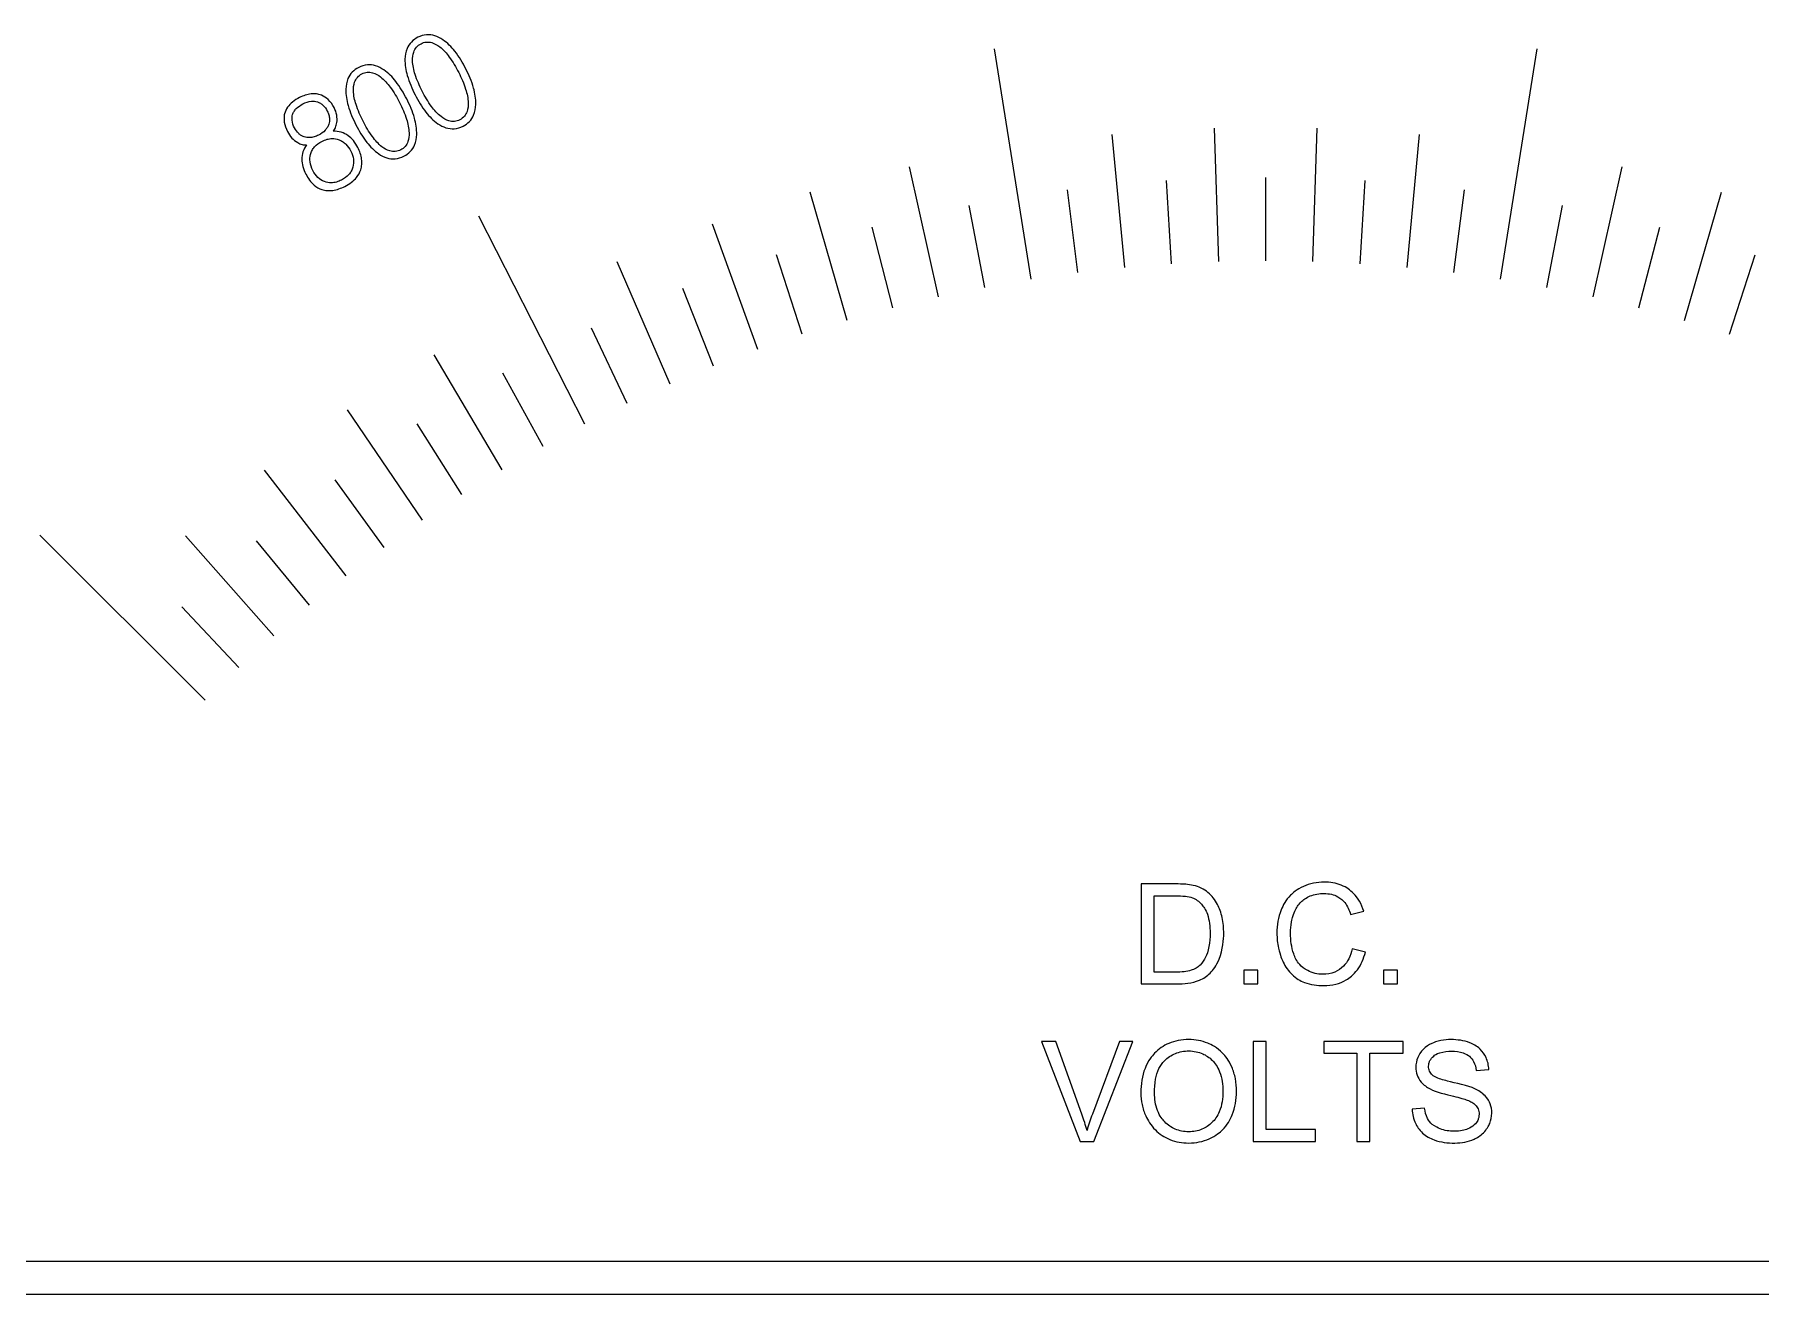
# Model space of a CAD drawing. Extents: x 109308 to 114204, y 60901 to 64142.
# Drawn here: x 112164.2 to 112216, y 62865.4 to 62903.2 of the extents above; entities that cross this region are included whole.
import ezdxf

# ---------------------------------------------------------------- set-up
doc = ezdxf.new("R2010")
doc.units = 0
doc.header["$LTSCALE"] = 10
doc.header["$MEASUREMENT"] = 0
doc.layers.get('0').update_dxf_attribs({"linetype": 'CONTINUOUS'})
doc.layers.add('가시적인_것_ISO_', color=3, linetype='CONTINUOUS')

# ---------------------------------------------------------------- blocks, each defined once
blk = doc.blocks.new('44Q1XC')
at = {"layer": '가시적인_것_ISO_'}
for p, q in [((17215.891, 5809.037), (17214.796, 5815.951)), ((17229.97, 5809.037), (17231.066, 5815.951)), ((17218.696, 5809.392), (17218.32, 5813.374)), ((17221.517, 5809.569), (17221.392, 5813.567)), ((17224.344, 5809.569), (17224.47, 5813.567)), ((17227.166, 5809.392), (17227.542, 5813.374)), ((17213.114, 5808.508), (17212.242, 5812.411)), ((17232.747, 5808.508), (17233.62, 5812.411)), ((17210.376, 5807.804), (17209.26, 5811.646)), ((17217.291, 5809.236), (17216.978, 5811.717)), ((17220.105, 5809.502), (17219.948, 5811.998)), ((17222.931, 5809.591), (17222.931, 5812.091)), ((17225.756, 5809.502), (17225.913, 5811.998)), ((17228.571, 5809.236), (17228.884, 5811.717)), ((17235.486, 5807.804), (17236.601, 5811.646)), ((17214.499, 5808.794), (17214.03, 5811.25)), ((17231.363, 5808.794), (17231.832, 5811.25)), ((17202.501, 5804.687), (17199.323, 5810.924)), ((17207.688, 5806.931), (17206.333, 5810.694)), ((17211.74, 5808.178), (17211.118, 5810.599)), ((17234.122, 5808.178), (17234.744, 5810.599)), ((17205.059, 5805.89), (17203.471, 5809.561)), ((17209.025, 5807.389), (17208.253, 5809.766)), ((17236.837, 5807.389), (17237.609, 5809.766)), ((17206.365, 5806.431), (17205.445, 5808.756)), ((17203.771, 5805.308), (17202.706, 5807.571)), ((17200.024, 5803.325), (17197.988, 5806.768)), ((17201.252, 5804.025), (17200.048, 5806.216)), ((17197.637, 5801.81), (17195.389, 5805.118)), ((17198.819, 5802.586), (17197.479, 5804.697)), ((17195.35, 5800.148), (17192.898, 5803.309)), ((17196.481, 5800.997), (17195.011, 5803.02)), ((17191.111, 5796.411), (17186.161, 5801.361)), ((17193.172, 5798.346), (17190.527, 5801.347)), ((17194.247, 5799.264), (17192.653, 5801.191)), ((17192.126, 5797.395), (17190.415, 5799.217)), ((17220.219, 5790.904), (17219.186, 5790.904)), ((17219.186, 5790.904), (17219.186, 5787.904)), ((17219.584, 5788.258), (17219.584, 5790.55)), ((17219.584, 5790.55), (17220.215, 5790.55)), ((17225.474, 5789.989), (17225.865, 5790.083)), ((17225.915, 5788.857), (17225.517, 5788.958)), ((17222.689, 5788.322), (17222.27, 5788.322)), ((17222.27, 5788.322), (17222.27, 5787.904)), ((17222.689, 5787.904), (17222.689, 5788.322)), ((17226.88, 5788.322), (17226.462, 5788.322)), ((17226.462, 5788.322), (17226.462, 5787.904)), ((17226.88, 5787.904), (17226.88, 5788.322)), ((17219.186, 5787.904), (17220.27, 5787.904)), ((17220.224, 5788.258), (17219.584, 5788.258)), ((17222.27, 5787.904), (17222.689, 5787.904)), ((17226.462, 5787.904), (17226.88, 5787.904)), ((17216.63, 5786.183), (17216.201, 5786.183)), ((17216.201, 5786.183), (17217.36, 5783.183)), ((17217.41, 5784.004), (17216.63, 5786.183)), ((17218.54, 5786.183), (17217.728, 5784.004)), ((17217.769, 5783.183), (17218.944, 5786.183)), ((17218.944, 5786.183), (17218.54, 5786.183)), ((17222.944, 5786.183), (17222.546, 5786.183)), ((17222.546, 5786.183), (17222.546, 5783.183)), ((17222.944, 5783.537), (17222.944, 5786.183)), ((17227.046, 5786.183), (17224.668, 5786.183)), ((17224.668, 5786.183), (17224.668, 5785.828)), ((17224.668, 5785.828), (17225.656, 5785.828)), ((17225.656, 5785.828), (17225.656, 5783.183)), ((17226.053, 5785.828), (17227.046, 5785.828)), ((17226.053, 5783.183), (17226.053, 5785.828)), ((17227.046, 5785.828), (17227.046, 5786.183)), ((17229.239, 5785.309), (17229.618, 5785.339)), ((17227.693, 5784.18), (17227.318, 5784.148)), ((17217.36, 5783.183), (17217.769, 5783.183)), ((17222.546, 5783.183), (17224.421, 5783.183)), ((17224.421, 5783.537), (17222.944, 5783.537)), ((17224.421, 5783.183), (17224.421, 5783.537)), ((17225.656, 5783.183), (17226.053, 5783.183)), ((17173.681, 5779.591), (17272.181, 5779.591)), ((17276.931, 5778.591), (17168.931, 5778.591))]:
    blk.add_line(p, q, dxfattribs=at)
for points, knots in [([(17197.494, 5816.292), (17197.422, 5816.255), (17197.356, 5816.209), (17197.246, 5816.095), (17197.204, 5816.031), (17197.129, 5815.858), (17197.111, 5815.747), (17197.108, 5815.637)], [-0.08068744, -0.08068744, -0.08068744, -0.08068744, -0.0564576, -0.0564576, -0.03310081, -0.03310081, 0, 0, 0, 0]), ([(17198.247, 5816.218), (17198.171, 5816.27), (17198.089, 5816.313), (17197.921, 5816.365), (17197.84, 5816.375), (17197.664, 5816.361), (17197.576, 5816.334), (17197.494, 5816.292)], [-0.08043735, -0.08043735, -0.08043735, -0.08043735, -0.05283354, -0.05283354, -0.02780895, -0.02780895, 0, 0, 0, 0]), ([(17197.336, 5815.592), (17197.334, 5815.678), (17197.343, 5815.768), (17197.39, 5815.902), (17197.416, 5815.951), (17197.491, 5816.039), (17197.538, 5816.074), (17197.591, 5816.101)], [-0.06062977, -0.06062977, -0.06062977, -0.06062977, -0.03469408, -0.03469408, -0.01781987, -0.01781987, 0, 0, 0, 0]), ([(17197.591, 5816.101), (17197.64, 5816.127), (17197.692, 5816.143), (17197.802, 5816.154), (17197.857, 5816.148), (17197.997, 5816.108), (17198.078, 5816.061), (17198.15, 5816.007)], [-0.06015213, -0.06015213, -0.06015213, -0.06015213, -0.04359102, -0.04359102, -0.02696915, -0.02696915, 0, 0, 0, 0]), ([(17198.15, 5816.007), (17198.26, 5815.922), (17198.357, 5815.813), (17198.545, 5815.558), (17198.639, 5815.396), (17198.72, 5815.238)], [-0.09489707, -0.09489707, -0.09489707, -0.09489707, -0.0534092, -0.0534092, 0, 0, 0, 0]), ([(17198.935, 5815.347), (17198.842, 5815.53), (17198.732, 5815.714), (17198.503, 5816.004), (17198.384, 5816.125), (17198.247, 5816.218)], [-0.1110915, -0.1110915, -0.1110915, -0.1110915, -0.0494916, -0.0494916, 0, 0, 0, 0]), ([(17195.721, 5815.389), (17195.649, 5815.352), (17195.583, 5815.306), (17195.473, 5815.191), (17195.431, 5815.127), (17195.356, 5814.954), (17195.338, 5814.844), (17195.335, 5814.734)], [-0.08068744, -0.08068744, -0.08068744, -0.08068744, -0.0564576, -0.0564576, -0.03310081, -0.03310081, 0, 0, 0, 0]), ([(17196.474, 5815.314), (17196.398, 5815.366), (17196.316, 5815.41), (17196.148, 5815.462), (17196.067, 5815.472), (17195.891, 5815.458), (17195.804, 5815.431), (17195.721, 5815.389)], [-0.08043735, -0.08043735, -0.08043735, -0.08043735, -0.05283354, -0.05283354, -0.02780895, -0.02780895, 0, 0, 0, 0]), ([(17195.818, 5815.198), (17195.867, 5815.223), (17195.919, 5815.24), (17196.03, 5815.25), (17196.084, 5815.244), (17196.224, 5815.205), (17196.305, 5815.158), (17196.377, 5815.103)], [-0.06015213, -0.06015213, -0.06015213, -0.06015213, -0.04359102, -0.04359102, -0.02696915, -0.02696915, 0, 0, 0, 0]), ([(17197.162, 5814.444), (17197.069, 5814.626), (17196.959, 5814.81), (17196.73, 5815.101), (17196.611, 5815.222), (17196.474, 5815.314)], [-0.1110915, -0.1110915, -0.1110915, -0.1110915, -0.0494916, -0.0494916, 0, 0, 0, 0]), ([(17197.108, 5815.637), (17197.103, 5815.473), (17197.133, 5815.305), (17197.234, 5814.95), (17197.318, 5814.753), (17197.411, 5814.571)], [-0.1107241, -0.1107241, -0.1107241, -0.1107241, -0.0614603, -0.0614603, 0, 0, 0, 0]), ([(17197.626, 5814.68), (17197.545, 5814.839), (17197.469, 5815.01), (17197.373, 5815.311), (17197.341, 5815.454), (17197.336, 5815.592)], [-0.0950204, -0.0950204, -0.0950204, -0.0950204, -0.04148092, -0.04148092, 0, 0, 0, 0]), ([(17198.72, 5815.238), (17198.801, 5815.08), (17198.876, 5814.909), (17198.97, 5814.608), (17199.002, 5814.466), (17199.005, 5814.327)], [-0.09482066, -0.09482066, -0.09482066, -0.09482066, -0.04153437, -0.04153437, 0, 0, 0, 0]), ([(17199.233, 5814.282), (17199.239, 5814.447), (17199.211, 5814.614), (17199.111, 5814.969), (17199.027, 5815.165), (17198.935, 5815.347)], [-0.1105512, -0.1105512, -0.1105512, -0.1105512, -0.0612203, -0.0612203, 0, 0, 0, 0]), ([(17195.335, 5814.734), (17195.331, 5814.569), (17195.36, 5814.402), (17195.461, 5814.047), (17195.546, 5813.85), (17195.639, 5813.667)], [-0.1107241, -0.1107241, -0.1107241, -0.1107241, -0.0614603, -0.0614603, 0, 0, 0, 0]), ([(17195.563, 5814.689), (17195.561, 5814.775), (17195.57, 5814.864), (17195.617, 5814.999), (17195.644, 5815.048), (17195.719, 5815.136), (17195.765, 5815.171), (17195.818, 5815.198)], [-0.06062977, -0.06062977, -0.06062977, -0.06062977, -0.03469408, -0.03469408, -0.01781987, -0.01781987, 0, 0, 0, 0]), ([(17195.853, 5813.777), (17195.772, 5813.935), (17195.696, 5814.107), (17195.6, 5814.408), (17195.568, 5814.551), (17195.563, 5814.689)], [-0.0950204, -0.0950204, -0.0950204, -0.0950204, -0.04148092, -0.04148092, 0, 0, 0, 0]), ([(17196.377, 5815.103), (17196.487, 5815.019), (17196.584, 5814.91), (17196.772, 5814.655), (17196.867, 5814.493), (17196.947, 5814.334)], [-0.09489707, -0.09489707, -0.09489707, -0.09489707, -0.0534092, -0.0534092, 0, 0, 0, 0]), ([(17193.948, 5814.485), (17193.875, 5814.448), (17193.803, 5814.404), (17193.682, 5814.307), (17193.631, 5814.256), (17193.546, 5814.135), (17193.514, 5814.068), (17193.497, 5813.994)], [-0.06915213, -0.06915213, -0.06915213, -0.06915213, -0.04431365, -0.04431365, -0.02283702, -0.02283702, 0, 0, 0, 0]), ([(17193.74, 5813.978), (17193.751, 5814.01), (17193.765, 5814.041), (17193.801, 5814.101), (17193.823, 5814.128), (17193.904, 5814.212), (17193.973, 5814.258), (17194.045, 5814.295)], [-0.04510569, -0.04510569, -0.04510569, -0.04510569, -0.03487491, -0.03487491, -0.02424147, -0.02424147, 0, 0, 0, 0]), ([(17194.601, 5814.556), (17194.554, 5814.576), (17194.504, 5814.589), (17194.401, 5814.602), (17194.348, 5814.602), (17194.174, 5814.583), (17194.056, 5814.54), (17193.948, 5814.485)], [-0.06771176, -0.06771176, -0.06771176, -0.06771176, -0.05229404, -0.05229404, -0.03639937, -0.03639937, 0, 0, 0, 0]), ([(17194.045, 5814.295), (17194.126, 5814.336), (17194.214, 5814.367), (17194.365, 5814.379), (17194.424, 5814.373), (17194.481, 5814.356)], [-0.04530041, -0.04530041, -0.04530041, -0.04530041, -0.01808286, -0.01808286, 0, 0, 0, 0]), ([(17194.481, 5814.356), (17194.512, 5814.345), (17194.542, 5814.332), (17194.599, 5814.298), (17194.625, 5814.279), (17194.703, 5814.206), (17194.745, 5814.145), (17194.779, 5814.08)], [-0.04176558, -0.04176558, -0.04176558, -0.04176558, -0.03193271, -0.03193271, -0.02197825, -0.02197825, 0, 0, 0, 0]), ([(17194.983, 5814.184), (17194.937, 5814.274), (17194.88, 5814.358), (17194.746, 5814.483), (17194.678, 5814.527), (17194.601, 5814.556)], [-0.05490986, -0.05490986, -0.05490986, -0.05490986, -0.02467919, -0.02467919, 0, 0, 0, 0]), ([(17195.065, 5813.733), (17195.076, 5813.807), (17195.075, 5813.882), (17195.047, 5814.036), (17195.02, 5814.112), (17194.983, 5814.184)], [-0.04692104, -0.04692104, -0.04692104, -0.04692104, -0.02419071, -0.02419071, 0, 0, 0, 0]), ([(17196.947, 5814.334), (17197.028, 5814.176), (17197.103, 5814.006), (17197.198, 5813.705), (17197.229, 5813.562), (17197.232, 5813.424)], [-0.09482066, -0.09482066, -0.09482066, -0.09482066, -0.04153437, -0.04153437, 0, 0, 0, 0]), ([(17197.46, 5813.379), (17197.466, 5813.543), (17197.438, 5813.711), (17197.339, 5814.066), (17197.255, 5814.262), (17197.162, 5814.444)], [-0.1105512, -0.1105512, -0.1105512, -0.1105512, -0.0612203, -0.0612203, 0, 0, 0, 0]), ([(17197.411, 5814.571), (17197.504, 5814.389), (17197.613, 5814.206), (17197.84, 5813.916), (17197.959, 5813.795), (17198.094, 5813.702)], [-0.1105947, -0.1105947, -0.1105947, -0.1105947, -0.0492863, -0.0492863, 0, 0, 0, 0]), ([(17198.191, 5813.913), (17198.083, 5813.998), (17197.987, 5814.107), (17197.8, 5814.361), (17197.706, 5814.522), (17197.626, 5814.68)], [-0.09442381, -0.09442381, -0.09442381, -0.09442381, -0.0531236, -0.0531236, 0, 0, 0, 0]), ([(17199.005, 5814.327), (17199.008, 5814.241), (17199, 5814.151), (17198.953, 5814.017), (17198.927, 5813.969), (17198.853, 5813.881), (17198.806, 5813.846), (17198.754, 5813.82)], [-0.06036726, -0.06036726, -0.06036726, -0.06036726, -0.03433895, -0.03433895, -0.01769854, -0.01769854, 0, 0, 0, 0]), ([(17198.851, 5813.629), (17198.922, 5813.666), (17198.987, 5813.711), (17199.096, 5813.825), (17199.138, 5813.888), (17199.212, 5814.061), (17199.23, 5814.172), (17199.233, 5814.282)], [-0.08032187, -0.08032187, -0.08032187, -0.08032187, -0.05634387, -0.05634387, -0.03316511, -0.03316511, 0, 0, 0, 0]), ([(17193.497, 5813.994), (17193.487, 5813.953), (17193.482, 5813.913), (17193.48, 5813.829), (17193.483, 5813.786), (17193.506, 5813.649), (17193.54, 5813.557), (17193.584, 5813.471)], [-0.05407742, -0.05407742, -0.05407742, -0.05407742, -0.04170387, -0.04170387, -0.02885401, -0.02885401, 0, 0, 0, 0]), ([(17193.795, 5813.579), (17193.759, 5813.649), (17193.733, 5813.726), (17193.719, 5813.863), (17193.724, 5813.921), (17193.74, 5813.978)], [-0.04154708, -0.04154708, -0.04154708, -0.04154708, -0.01773425, -0.01773425, 0, 0, 0, 0]), ([(17194.823, 5813.684), (17194.813, 5813.651), (17194.798, 5813.619), (17194.762, 5813.559), (17194.74, 5813.53), (17194.66, 5813.446), (17194.592, 5813.4), (17194.52, 5813.363)], [-0.04532425, -0.04532425, -0.04532425, -0.04532425, -0.03487391, -0.03487391, -0.02413803, -0.02413803, 0, 0, 0, 0]), ([(17194.779, 5814.08), (17194.797, 5814.043), (17194.813, 5814.005), (17194.836, 5813.929), (17194.843, 5813.892), (17194.849, 5813.796), (17194.842, 5813.739), (17194.823, 5813.684)], [-0.04122311, -0.04122311, -0.04122311, -0.04122311, -0.02883464, -0.02883464, -0.01752909, -0.01752909, 0, 0, 0, 0]), ([(17194.957, 5813.473), (17194.985, 5813.509), (17195.007, 5813.549), (17195.043, 5813.636), (17195.056, 5813.684), (17195.065, 5813.733)], [-0.02846102, -0.02846102, -0.02846102, -0.02846102, -0.01475287, -0.01475287, 0, 0, 0, 0]), ([(17195.639, 5813.667), (17195.731, 5813.486), (17195.84, 5813.303), (17196.068, 5813.013), (17196.186, 5812.891), (17196.321, 5812.798)], [-0.1105947, -0.1105947, -0.1105947, -0.1105947, -0.0492863, -0.0492863, 0, 0, 0, 0]), ([(17196.419, 5813.009), (17196.31, 5813.095), (17196.214, 5813.204), (17196.027, 5813.458), (17195.934, 5813.619), (17195.853, 5813.777)], [-0.09442381, -0.09442381, -0.09442381, -0.09442381, -0.0531236, -0.0531236, 0, 0, 0, 0]), ([(17198.094, 5813.702), (17198.169, 5813.65), (17198.251, 5813.607), (17198.419, 5813.555), (17198.501, 5813.545), (17198.678, 5813.559), (17198.767, 5813.587), (17198.851, 5813.629)], [-0.08079674, -0.08079674, -0.08079674, -0.08079674, -0.05338063, -0.05338063, -0.02816882, -0.02816882, 0, 0, 0, 0]), ([(17198.754, 5813.82), (17198.702, 5813.794), (17198.648, 5813.776), (17198.534, 5813.766), (17198.478, 5813.772), (17198.339, 5813.813), (17198.261, 5813.859), (17198.191, 5813.913)], [-0.0606517, -0.0606517, -0.0606517, -0.0606517, -0.04343053, -0.04343053, -0.02630267, -0.02630267, 0, 0, 0, 0]), ([(17193.584, 5813.471), (17193.621, 5813.399), (17193.665, 5813.332), (17193.769, 5813.218), (17193.826, 5813.171), (17193.891, 5813.134)], [-0.04641382, -0.04641382, -0.04641382, -0.04641382, -0.02231225, -0.02231225, 0, 0, 0, 0]), ([(17194.082, 5813.306), (17194.053, 5813.316), (17194.024, 5813.33), (17193.97, 5813.363), (17193.944, 5813.383), (17193.869, 5813.454), (17193.828, 5813.515), (17193.795, 5813.579)], [-0.04065357, -0.04065357, -0.04065357, -0.04065357, -0.03118607, -0.03118607, -0.02151807, -0.02151807, 0, 0, 0, 0]), ([(17193.891, 5813.134), (17193.933, 5813.111), (17193.978, 5813.092), (17194.068, 5813.068), (17194.112, 5813.063), (17194.157, 5813.065)], [-0.02801465, -0.02801465, -0.02801465, -0.02801465, -0.01348412, -0.01348412, 0, 0, 0, 0]), ([(17194.52, 5813.363), (17194.476, 5813.341), (17194.429, 5813.321), (17194.339, 5813.295), (17194.295, 5813.286), (17194.193, 5813.281), (17194.137, 5813.288), (17194.082, 5813.306)], [-0.04554297, -0.04554297, -0.04554297, -0.04554297, -0.03061436, -0.03061436, -0.01732928, -0.01732928, 0, 0, 0, 0]), ([(17194.276, 5812.781), (17194.287, 5812.823), (17194.302, 5812.862), (17194.343, 5812.938), (17194.367, 5812.973), (17194.456, 5813.076), (17194.534, 5813.131), (17194.617, 5813.173)], [-0.05379278, -0.05379278, -0.05379278, -0.05379278, -0.04091921, -0.04091921, -0.02808489, -0.02808489, 0, 0, 0, 0]), ([(17194.617, 5813.173), (17194.666, 5813.198), (17194.718, 5813.219), (17194.82, 5813.247), (17194.87, 5813.255), (17194.993, 5813.257), (17195.063, 5813.244), (17195.131, 5813.217)], [-0.05361032, -0.05361032, -0.05361032, -0.05361032, -0.03702101, -0.03702101, -0.02189017, -0.02189017, 0, 0, 0, 0]), ([(17195.403, 5813.342), (17195.34, 5813.389), (17195.272, 5813.423), (17195.119, 5813.467), (17195.038, 5813.476), (17194.957, 5813.473)], [-0.04774051, -0.04774051, -0.04774051, -0.04774051, -0.02439817, -0.02439817, 0, 0, 0, 0]), ([(17195.131, 5813.217), (17195.169, 5813.203), (17195.204, 5813.185), (17195.272, 5813.142), (17195.304, 5813.118), (17195.397, 5813.029), (17195.447, 5812.957), (17195.486, 5812.879)], [-0.0503727, -0.0503727, -0.0503727, -0.0503727, -0.03835642, -0.03835642, -0.02626368, -0.02626368, 0, 0, 0, 0]), ([(17195.694, 5812.985), (17195.657, 5813.058), (17195.613, 5813.13), (17195.515, 5813.25), (17195.462, 5813.301), (17195.403, 5813.342)], [-0.04655552, -0.04655552, -0.04655552, -0.04655552, -0.02179241, -0.02179241, 0, 0, 0, 0]), ([(17197.232, 5813.424), (17197.235, 5813.337), (17197.227, 5813.248), (17197.18, 5813.113), (17197.154, 5813.065), (17197.08, 5812.978), (17197.033, 5812.943), (17196.981, 5812.916)], [-0.06036726, -0.06036726, -0.06036726, -0.06036726, -0.03433895, -0.03433895, -0.01769854, -0.01769854, 0, 0, 0, 0]), ([(17197.078, 5812.726), (17197.149, 5812.762), (17197.214, 5812.808), (17197.323, 5812.921), (17197.365, 5812.985), (17197.439, 5813.158), (17197.458, 5813.268), (17197.46, 5813.379)], [-0.08032187, -0.08032187, -0.08032187, -0.08032187, -0.05634387, -0.05634387, -0.03316511, -0.03316511, 0, 0, 0, 0]), ([(17194.157, 5813.065), (17194.112, 5813.001), (17194.075, 5812.933), (17194.026, 5812.786), (17194.015, 5812.711), (17194.015, 5812.635)], [-0.04643335, -0.04643335, -0.04643335, -0.04643335, -0.02288948, -0.02288948, 0, 0, 0, 0]), ([(17194.015, 5812.635), (17194.016, 5812.561), (17194.027, 5812.489), (17194.068, 5812.339), (17194.099, 5812.263), (17194.136, 5812.191)], [-0.04646576, -0.04646576, -0.04646576, -0.04646576, -0.02440718, -0.02440718, 0, 0, 0, 0]), ([(17194.347, 5812.299), (17194.306, 5812.38), (17194.274, 5812.468), (17194.253, 5812.634), (17194.257, 5812.708), (17194.276, 5812.781)], [-0.05021029, -0.05021029, -0.05021029, -0.05021029, -0.02272057, -0.02272057, 0, 0, 0, 0]), ([(17195.486, 5812.879), (17195.524, 5812.802), (17195.552, 5812.72), (17195.571, 5812.555), (17195.565, 5812.476), (17195.544, 5812.398)], [-0.04998373, -0.04998373, -0.04998373, -0.04998373, -0.02421284, -0.02421284, 0, 0, 0, 0]), ([(17195.783, 5812.323), (17195.799, 5812.373), (17195.809, 5812.424), (17195.818, 5812.53), (17195.816, 5812.584), (17195.793, 5812.759), (17195.75, 5812.876), (17195.694, 5812.985)], [-0.06850631, -0.06850631, -0.06850631, -0.06850631, -0.05280111, -0.05280111, -0.03660124, -0.03660124, 0, 0, 0, 0]), ([(17196.321, 5812.798), (17196.397, 5812.747), (17196.478, 5812.703), (17196.646, 5812.652), (17196.728, 5812.641), (17196.905, 5812.655), (17196.994, 5812.683), (17197.078, 5812.726)], [-0.08079674, -0.08079674, -0.08079674, -0.08079674, -0.05338063, -0.05338063, -0.02816882, -0.02816882, 0, 0, 0, 0]), ([(17196.981, 5812.916), (17196.93, 5812.89), (17196.875, 5812.873), (17196.761, 5812.862), (17196.705, 5812.869), (17196.566, 5812.909), (17196.488, 5812.956), (17196.419, 5813.009)], [-0.0606517, -0.0606517, -0.0606517, -0.0606517, -0.04343053, -0.04343053, -0.02630267, -0.02630267, 0, 0, 0, 0]), ([(17194.136, 5812.191), (17194.199, 5812.067), (17194.28, 5811.949), (17194.455, 5811.802), (17194.531, 5811.757), (17194.616, 5811.729)], [-0.06856266, -0.06856266, -0.06856266, -0.06856266, -0.02687934, -0.02687934, 0, 0, 0, 0]), ([(17194.692, 5811.964), (17194.619, 5811.993), (17194.554, 5812.035), (17194.435, 5812.15), (17194.386, 5812.222), (17194.347, 5812.299)], [-0.04950681, -0.04950681, -0.04950681, -0.04950681, -0.02580854, -0.02580854, 0, 0, 0, 0]), ([(17195.544, 5812.398), (17195.533, 5812.357), (17195.517, 5812.318), (17195.477, 5812.243), (17195.453, 5812.209), (17195.365, 5812.108), (17195.29, 5812.055), (17195.208, 5812.013)], [-0.05287775, -0.05287775, -0.05287775, -0.05287775, -0.04015714, -0.04015714, -0.02751106, -0.02751106, 0, 0, 0, 0]), ([(17195.305, 5811.823), (17195.375, 5811.858), (17195.443, 5811.899), (17195.56, 5811.989), (17195.611, 5812.037), (17195.712, 5812.16), (17195.756, 5812.237), (17195.783, 5812.323)], [-0.07137494, -0.07137494, -0.07137494, -0.07137494, -0.0478853, -0.0478853, -0.0270152, -0.0270152, 0, 0, 0, 0]), ([(17194.616, 5811.729), (17194.667, 5811.712), (17194.719, 5811.701), (17194.829, 5811.692), (17194.885, 5811.694), (17195.067, 5811.719), (17195.191, 5811.765), (17195.305, 5811.823)], [-0.07135001, -0.07135001, -0.07135001, -0.07135001, -0.05517968, -0.05517968, -0.03837362, -0.03837362, 0, 0, 0, 0]), ([(17195.208, 5812.013), (17195.158, 5811.988), (17195.106, 5811.966), (17195.003, 5811.938), (17194.953, 5811.929), (17194.83, 5811.926), (17194.76, 5811.938), (17194.692, 5811.964)], [-0.05376923, -0.05376923, -0.05376923, -0.05376923, -0.03698159, -0.03698159, -0.02175181, -0.02175181, 0, 0, 0, 0]), ([(17220.754, 5790.86), (17220.682, 5790.877), (17220.601, 5790.887), (17220.427, 5790.901), (17220.32, 5790.904), (17220.219, 5790.904)], [-0.05221158, -0.05221158, -0.05221158, -0.05221158, -0.03020679, -0.03020679, 0, 0, 0, 0]), ([(17224.68, 5790.957), (17224.571, 5790.957), (17224.463, 5790.946), (17224.252, 5790.903), (17224.152, 5790.87), (17223.859, 5790.739), (17223.737, 5790.632), (17223.53, 5790.422), (17223.443, 5790.262), (17223.298, 5789.904), (17223.263, 5789.666), (17223.263, 5789.427)], [-0.158302, -0.158302, -0.158302, -0.158302, -0.1475494, -0.1475494, -0.137126, -0.137126, -0.1159528, -0.1159528, -0.0716952, -0.0716952, 0, 0, 0, 0]), ([(17225.865, 5790.083), (17225.834, 5790.188), (17225.793, 5790.29), (17225.687, 5790.474), (17225.626, 5790.555), (17225.468, 5790.711), (17225.352, 5790.8), (17225.031, 5790.93), (17224.857, 5790.957), (17224.68, 5790.957)], [-0.1945585, -0.1945585, -0.1945585, -0.1945585, -0.1477584, -0.1477584, -0.1038225, -0.1038225, -0.0528578, -0.0528578, 0, 0, 0, 0]), ([(17220.215, 5790.55), (17220.313, 5790.55), (17220.421, 5790.546), (17220.592, 5790.525), (17220.666, 5790.511), (17220.727, 5790.488)], [-0.04543009, -0.04543009, -0.04543009, -0.04543009, -0.01944542, -0.01944542, 0, 0, 0, 0]), ([(17220.727, 5790.488), (17220.778, 5790.468), (17220.826, 5790.442), (17220.918, 5790.376), (17220.961, 5790.337), (17221.057, 5790.227), (17221.126, 5790.137), (17221.237, 5789.825), (17221.257, 5789.626), (17221.257, 5789.427)], [-0.1772741, -0.1772741, -0.1772741, -0.1772741, -0.1451941, -0.1451941, -0.1112775, -0.1112775, -0.0598928, -0.0598928, 0, 0, 0, 0]), ([(17221.193, 5790.646), (17221.132, 5790.698), (17221.065, 5790.742), (17220.917, 5790.814), (17220.837, 5790.841), (17220.754, 5790.86)], [-0.04955521, -0.04955521, -0.04955521, -0.04955521, -0.02542363, -0.02542363, 0, 0, 0, 0]), ([(17221.667, 5789.42), (17221.667, 5789.578), (17221.653, 5789.738), (17221.588, 5790.04), (17221.541, 5790.173), (17221.406, 5790.428), (17221.312, 5790.546), (17221.193, 5790.646)], [-0.1285531, -0.1285531, -0.1285531, -0.1285531, -0.0865469, -0.0865469, -0.0463717, -0.0463717, 0, 0, 0, 0]), ([(17223.672, 5789.429), (17223.672, 5789.542), (17223.682, 5789.654), (17223.713, 5789.818), (17223.741, 5789.959), (17223.843, 5790.191), (17223.906, 5790.284), (17224.052, 5790.425), (17224.14, 5790.493), (17224.393, 5790.596), (17224.532, 5790.616), (17224.671, 5790.616)], [-0.3258328, -0.3258328, -0.3258328, -0.3258328, -0.1955561, -0.1955561, -0.1329846, -0.1329846, -0.0818311, -0.0818311, -0.0417608, -0.0417608, 0, 0, 0, 0]), ([(17224.671, 5790.616), (17224.747, 5790.616), (17224.823, 5790.609), (17224.964, 5790.576), (17225.029, 5790.552), (17225.182, 5790.468), (17225.247, 5790.404), (17225.377, 5790.24), (17225.433, 5790.115), (17225.474, 5789.989)], [-0.09457849, -0.09457849, -0.09457849, -0.09457849, -0.07789638, -0.07789638, -0.06270969, -0.06270969, -0.03953897, -0.03953897, 0, 0, 0, 0]), ([(17220.27, 5787.904), (17220.462, 5787.904), (17220.714, 5787.923), (17221.062, 5788.067), (17221.164, 5788.135), (17221.35, 5788.324), (17221.445, 5788.445), (17221.649, 5788.947), (17221.667, 5789.235), (17221.667, 5789.42)], [-0.2026089, -0.2026089, -0.2026089, -0.2026089, -0.1320803, -0.1320803, -0.0934148, -0.0934148, -0.0554608, -0.0554608, 0, 0, 0, 0]), ([(17221.257, 5789.427), (17221.257, 5789.294), (17221.248, 5789.157), (17221.196, 5788.88), (17221.157, 5788.781), (17221.082, 5788.622), (17221.028, 5788.539), (17220.958, 5788.469)], [-0.07293069, -0.07293069, -0.07293069, -0.07293069, -0.05256811, -0.05256811, -0.0297603, -0.0297603, 0, 0, 0, 0]), ([(17223.263, 5789.427), (17223.263, 5789.275), (17223.277, 5789.125), (17223.354, 5788.77), (17223.419, 5788.624), (17223.517, 5788.42), (17223.605, 5788.292), (17223.839, 5788.068), (17223.962, 5787.997), (17224.272, 5787.878), (17224.475, 5787.854), (17224.673, 5787.854)], [-0.1651464, -0.1651464, -0.1651464, -0.1651464, -0.1530945, -0.1530945, -0.1363088, -0.1363088, -0.0993047, -0.0993047, -0.0593913, -0.0593913, 0, 0, 0, 0]), ([(17224.639, 5788.194), (17224.56, 5788.194), (17224.482, 5788.203), (17224.329, 5788.24), (17224.257, 5788.267), (17224.08, 5788.359), (17224.004, 5788.422), (17223.853, 5788.595), (17223.801, 5788.711), (17223.698, 5789.003), (17223.672, 5789.218), (17223.672, 5789.429)], [-0.1366254, -0.1366254, -0.1366254, -0.1366254, -0.1242599, -0.1242599, -0.1120073, -0.1120073, -0.093043, -0.093043, -0.0632171, -0.0632171, 0, 0, 0, 0]), ([(17225.517, 5788.958), (17225.495, 5788.855), (17225.463, 5788.754), (17225.374, 5788.576), (17225.322, 5788.5), (17225.19, 5788.367), (17225.102, 5788.304), (17224.882, 5788.214), (17224.762, 5788.194), (17224.639, 5788.194)], [-0.14445, -0.14445, -0.14445, -0.14445, -0.1057417, -0.1057417, -0.0714894, -0.0714894, -0.0367325, -0.0367325, 0, 0, 0, 0]), ([(17224.673, 5787.854), (17224.795, 5787.854), (17224.915, 5787.866), (17225.142, 5787.925), (17225.246, 5787.967), (17225.433, 5788.08), (17225.559, 5788.171), (17225.791, 5788.487), (17225.867, 5788.669), (17225.915, 5788.857)], [-0.2499563, -0.2499563, -0.2499563, -0.2499563, -0.1815862, -0.1815862, -0.1176598, -0.1176598, -0.0584157, -0.0584157, 0, 0, 0, 0]), ([(17220.958, 5788.469), (17220.923, 5788.434), (17220.884, 5788.404), (17220.784, 5788.346), (17220.727, 5788.325), (17220.565, 5788.273), (17220.4, 5788.258), (17220.224, 5788.258)], [-0.07944267, -0.07944267, -0.07944267, -0.07944267, -0.06809534, -0.06809534, -0.05275334, -0.05275334, 0, 0, 0, 0]), ([(17220.618, 5786.235), (17220.513, 5786.235), (17220.408, 5786.227), (17220.208, 5786.189), (17220.114, 5786.161), (17219.861, 5786.052), (17219.719, 5785.952), (17219.513, 5785.742), (17219.395, 5785.599), (17219.215, 5785.143), (17219.182, 5784.892), (17219.182, 5784.644)], [-0.3828693, -0.3828693, -0.3828693, -0.3828693, -0.3177962, -0.3177962, -0.2566812, -0.2566812, -0.1469736, -0.1469736, -0.0742817, -0.0742817, 0, 0, 0, 0]), ([(17222.052, 5784.678), (17222.052, 5784.808), (17222.041, 5784.938), (17221.993, 5785.186), (17221.958, 5785.302), (17221.82, 5785.619), (17221.712, 5785.749), (17221.468, 5785.997), (17221.295, 5786.083), (17221.008, 5786.202), (17220.816, 5786.235), (17220.618, 5786.235)], [-0.1296103, -0.1296103, -0.1296103, -0.1296103, -0.1196264, -0.1196264, -0.1102509, -0.1102509, -0.0931071, -0.0931071, -0.0593148, -0.0593148, 0, 0, 0, 0]), ([(17228.489, 5786.235), (17228.386, 5786.235), (17228.283, 5786.227), (17228.058, 5786.182), (17227.966, 5786.146), (17227.814, 5786.078), (17227.729, 5786.023), (17227.568, 5785.864), (17227.517, 5785.77), (17227.449, 5785.607), (17227.43, 5785.509), (17227.43, 5785.408)], [-0.09327372, -0.09327372, -0.09327372, -0.09327372, -0.08360275, -0.08360275, -0.07173241, -0.07173241, -0.05311625, -0.05311625, -0.03039513, -0.03039513, 0, 0, 0, 0]), ([(17229.618, 5785.339), (17229.616, 5785.402), (17229.608, 5785.464), (17229.58, 5785.584), (17229.561, 5785.642), (17229.492, 5785.789), (17229.433, 5785.876), (17229.254, 5786.046), (17229.142, 5786.103), (17228.87, 5786.209), (17228.679, 5786.235), (17228.489, 5786.235)], [-0.1407708, -0.1407708, -0.1407708, -0.1407708, -0.1259783, -0.1259783, -0.1116529, -0.1116529, -0.087575, -0.087575, -0.0569718, -0.0569718, 0, 0, 0, 0]), ([(17219.592, 5784.639), (17219.592, 5784.774), (17219.601, 5784.912), (17219.645, 5785.154), (17219.676, 5785.264), (17219.767, 5785.453), (17219.821, 5785.534), (17219.985, 5785.692), (17220.096, 5785.767), (17220.345, 5785.871), (17220.481, 5785.895), (17220.62, 5785.895)], [-0.1841059, -0.1841059, -0.1841059, -0.1841059, -0.1437597, -0.1437597, -0.1102581, -0.1102581, -0.080785, -0.080785, -0.04196, -0.04196, 0, 0, 0, 0]), ([(17220.62, 5785.895), (17220.694, 5785.895), (17220.767, 5785.888), (17220.909, 5785.858), (17220.976, 5785.837), (17221.126, 5785.769), (17221.232, 5785.706), (17221.398, 5785.534), (17221.479, 5785.429), (17221.615, 5785.082), (17221.643, 5784.882), (17221.643, 5784.683)], [-0.3032273, -0.3032273, -0.3032273, -0.3032273, -0.2441581, -0.2441581, -0.1870631, -0.1870631, -0.1117373, -0.1117373, -0.0596413, -0.0596413, 0, 0, 0, 0]), ([(17227.812, 5785.435), (17227.812, 5785.465), (17227.815, 5785.494), (17227.829, 5785.551), (17227.839, 5785.579), (17227.879, 5785.658), (17227.919, 5785.703), (17227.997, 5785.769), (17228.051, 5785.809), (17228.26, 5785.875), (17228.388, 5785.886), (17228.505, 5785.886)], [-0.150739, -0.150739, -0.150739, -0.150739, -0.1294562, -0.1294562, -0.1085265, -0.1085265, -0.0655626, -0.0655626, -0.0350415, -0.0350415, 0, 0, 0, 0]), ([(17228.505, 5785.886), (17228.618, 5785.886), (17228.739, 5785.874), (17228.942, 5785.807), (17229, 5785.766), (17229.089, 5785.692), (17229.131, 5785.638), (17229.207, 5785.494), (17229.229, 5785.402), (17229.239, 5785.309)], [-0.07783851, -0.07783851, -0.07783851, -0.07783851, -0.06240056, -0.06240056, -0.04885814, -0.04885814, -0.02790104, -0.02790104, 0, 0, 0, 0]), ([(17227.43, 5785.408), (17227.43, 5785.325), (17227.443, 5785.244), (17227.493, 5785.104), (17227.53, 5785.03), (17227.665, 5784.873), (17227.757, 5784.807), (17227.855, 5784.756)], [-0.0981615, -0.0981615, -0.0981615, -0.0981615, -0.06229199, -0.06229199, -0.03331063, -0.03331063, 0, 0, 0, 0]), ([(17227.928, 5785.168), (17227.909, 5785.185), (17227.891, 5785.205), (17227.861, 5785.247), (17227.849, 5785.269), (17227.82, 5785.338), (17227.812, 5785.386), (17227.812, 5785.435)], [-0.03030975, -0.03030975, -0.03030975, -0.03030975, -0.02241749, -0.02241749, -0.01480165, -0.01480165, 0, 0, 0, 0]), ([(17221.643, 5784.683), (17221.643, 5784.476), (17221.615, 5784.263), (17221.476, 5783.934), (17221.399, 5783.83), (17221.226, 5783.661), (17221.127, 5783.594), (17220.888, 5783.495), (17220.753, 5783.473), (17220.616, 5783.473)], [-0.1633167, -0.1633167, -0.1633167, -0.1633167, -0.1137164, -0.1137164, -0.0776567, -0.0776567, -0.0411924, -0.0411924, 0, 0, 0, 0]), ([(17220.618, 5783.133), (17220.725, 5783.133), (17220.83, 5783.143), (17221.038, 5783.187), (17221.138, 5783.219), (17221.439, 5783.354), (17221.564, 5783.465), (17221.77, 5783.672), (17221.862, 5783.834), (17222.013, 5784.202), (17222.052, 5784.438), (17222.052, 5784.678)], [-0.1610563, -0.1610563, -0.1610563, -0.1610563, -0.150896, -0.150896, -0.1408522, -0.1408522, -0.1193939, -0.1193939, -0.0720883, -0.0720883, 0, 0, 0, 0]), ([(17227.855, 5784.756), (17228.027, 5784.664), (17228.348, 5784.59), (17228.74, 5784.493), (17228.897, 5784.45), (17228.973, 5784.42)], [-0.05457901, -0.05457901, -0.05457901, -0.05457901, -0.02475967, -0.02475967, 0, 0, 0, 0]), ([(17229.197, 5784.763), (17229.002, 5784.852), (17228.612, 5784.932), (17228.249, 5785.025), (17228.108, 5785.067), (17227.981, 5785.13), (17227.951, 5785.148), (17227.928, 5785.168)], [-0.09012462, -0.09012462, -0.09012462, -0.09012462, -0.03741877, -0.03741877, -0.00893665, -0.00893665, 0, 0, 0, 0]), ([(17229.707, 5784.031), (17229.707, 5784.128), (17229.692, 5784.222), (17229.634, 5784.375), (17229.592, 5784.462), (17229.42, 5784.641), (17229.311, 5784.71), (17229.197, 5784.763)], [-0.1266689, -0.1266689, -0.1266689, -0.1266689, -0.0743818, -0.0743818, -0.0376209, -0.0376209, 0, 0, 0, 0]), ([(17219.182, 5784.644), (17219.182, 5784.523), (17219.194, 5784.403), (17219.244, 5784.168), (17219.281, 5784.054), (17219.385, 5783.823), (17219.47, 5783.67), (17219.74, 5783.405), (17219.888, 5783.307), (17220.23, 5783.165), (17220.421, 5783.133), (17220.618, 5783.133)], [-0.2838564, -0.2838564, -0.2838564, -0.2838564, -0.2281, -0.2281, -0.1727104, -0.1727104, -0.1109445, -0.1109445, -0.0590386, -0.0590386, 0, 0, 0, 0]), ([(17220.616, 5783.473), (17220.545, 5783.473), (17220.474, 5783.479), (17220.339, 5783.505), (17220.274, 5783.525), (17220.094, 5783.602), (17219.99, 5783.675), (17219.835, 5783.834), (17219.748, 5783.94), (17219.616, 5784.274), (17219.592, 5784.458), (17219.592, 5784.639)], [-0.2609896, -0.2609896, -0.2609896, -0.2609896, -0.2203136, -0.2203136, -0.1816437, -0.1816437, -0.1076457, -0.1076457, -0.0545207, -0.0545207, 0, 0, 0, 0]), ([(17227.318, 5784.148), (17227.32, 5784.073), (17227.329, 5783.999), (17227.363, 5783.857), (17227.386, 5783.789), (17227.459, 5783.639), (17227.526, 5783.531), (17227.733, 5783.34), (17227.85, 5783.273), (17228.172, 5783.155), (17228.391, 5783.133), (17228.598, 5783.133)], [-0.2135511, -0.2135511, -0.2135511, -0.2135511, -0.1793765, -0.1793765, -0.1464074, -0.1464074, -0.1027896, -0.1027896, -0.0620725, -0.0620725, 0, 0, 0, 0]), ([(17228.58, 5783.487), (17228.436, 5783.487), (17228.294, 5783.508), (17228.109, 5783.579), (17228.011, 5783.621), (17227.863, 5783.744), (17227.818, 5783.801), (17227.732, 5783.966), (17227.706, 5784.074), (17227.693, 5784.18)], [-0.1810866, -0.1810866, -0.1810866, -0.1810866, -0.089959, -0.089959, -0.0556949, -0.0556949, -0.0321098, -0.0321098, 0, 0, 0, 0]), ([(17228.973, 5784.42), (17229.021, 5784.402), (17229.068, 5784.381), (17229.148, 5784.334), (17229.182, 5784.309), (17229.255, 5784.238), (17229.279, 5784.195), (17229.316, 5784.105), (17229.326, 5784.052), (17229.326, 5783.997)], [-0.04813738, -0.04813738, -0.04813738, -0.04813738, -0.0376659, -0.0376659, -0.02892702, -0.02892702, -0.01650075, -0.01650075, 0, 0, 0, 0]), ([(17217.568, 5783.514), (17217.546, 5783.594), (17217.522, 5783.673), (17217.469, 5783.836), (17217.44, 5783.92), (17217.41, 5784.004)], [-0.0513327, -0.0513327, -0.0513327, -0.0513327, -0.02665698, -0.02665698, 0, 0, 0, 0]), ([(17217.728, 5784.004), (17217.698, 5783.923), (17217.669, 5783.841), (17217.616, 5783.678), (17217.591, 5783.596), (17217.568, 5783.514)], [-0.05150411, -0.05150411, -0.05150411, -0.05150411, -0.02557467, -0.02557467, 0, 0, 0, 0]), ([(17229.326, 5783.997), (17229.326, 5783.965), (17229.322, 5783.933), (17229.308, 5783.872), (17229.298, 5783.842), (17229.265, 5783.773), (17229.236, 5783.723), (17229.126, 5783.622), (17229.056, 5783.584), (17228.896, 5783.521), (17228.766, 5783.487), (17228.58, 5783.487)], [-0.2022155, -0.2022155, -0.2022155, -0.2022155, -0.1723525, -0.1723525, -0.1426881, -0.1426881, -0.1007576, -0.1007576, -0.0557076, -0.0557076, 0, 0, 0, 0]), ([(17228.598, 5783.133), (17228.7, 5783.133), (17228.802, 5783.141), (17228.996, 5783.181), (17229.087, 5783.21), (17229.261, 5783.289), (17229.365, 5783.349), (17229.559, 5783.543), (17229.614, 5783.646), (17229.687, 5783.82), (17229.707, 5783.924), (17229.707, 5784.031)], [-0.125886, -0.125886, -0.125886, -0.125886, -0.1017702, -0.1017702, -0.0790767, -0.0790767, -0.0564558, -0.0564558, -0.0322797, -0.0322797, 0, 0, 0, 0])]:
    blk.add_open_spline(points, degree=3, knots=knots, dxfattribs=at)
blk = doc.blocks.new('33CSS')
blk.add_blockref('44Q1XC', (92607.272, 57567.098))

msp = doc.modelspace()

# ---------------------------------------------------------------- block references
msp.add_blockref('33CSS', (2370.936, -480.288))

doc.saveas('drawing.dxf')
